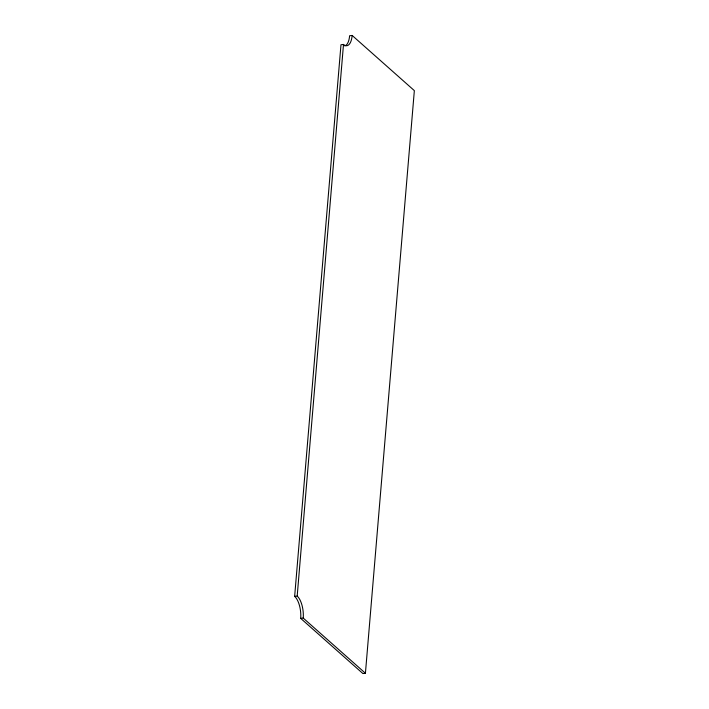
<?xml version="1.0" encoding="UTF-8"?>
<svg xmlns="http://www.w3.org/2000/svg" width="709" height="709" viewBox="0 0 709 709"><rect width="100%" height="100%" fill="white"/><g stroke="black" fill="none" stroke-linecap="round" stroke-linejoin="round"><path stroke-width="1.06" d="M294.652 596.366L340.976 44.747L343.502 44.437A16.919 7.232 83.2 0 0 352.151 35.45L414.348 90.619L365.419 673.249L362.893 673.55L300.696 618.381A16.919 7.232 83.2 0 0 294.652 596.366L297.186 596.065L343.502 44.437M352.151 35.45L349.617 35.751A16.919 7.232 83.2 0 1 344.813 45.925M300.696 618.381L303.222 618.08L365.419 673.249M297.186 596.065A16.919 7.232 83.2 0 1 303.222 618.08"/></g></svg>
